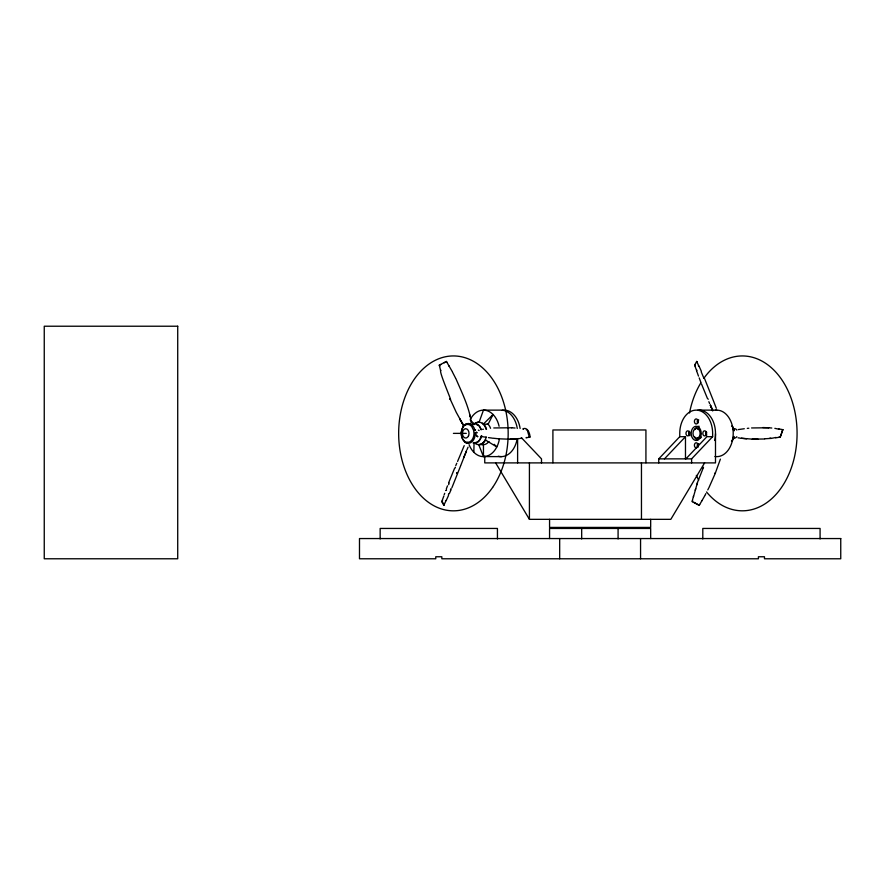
<?xml version="1.0" encoding="UTF-8"?>
<svg xmlns="http://www.w3.org/2000/svg" width="885" height="885" viewBox="0 0 885 885"><rect width="100%" height="100%" fill="white"/><g stroke="black" fill="none" stroke-linecap="round" stroke-linejoin="round"><path stroke-width="1.33" d="M474.913 430.729L475.51 429.701L474.869 430.11A9.89 6.992 89.9 0 0 466.771 423.716L464.271 425.065L466.483 424.169L465.056 424.645M527.305 429.778C531.697 448.651 531 424.888 522.803 428.915L523.245 429.358M696.738 369.952L696.694 370.76L694.603 365.107L696.716 361.456L696.661 362.186M473.851 452.224L474.05 442.489M456.97 472.789L456.948 473.486L456.948 472.778M697.413 483.155L696.949 484.726M776.09 437.433L771.189 438.418M779.375 429.325L774.851 428.34M455.299 467.247L455.344 467.822M693.475 496.817L697.468 482.524M697.712 410.197A23.253 16.439 -90 0 1 715.5 433.75L715.489 462.899L484.748 462.899L484.748 456.007M708.122 399.334L708.188 398.936M475.964 442.312A8.983 6.35 90 0 0 479.305 440.31C484.537 432.477 478.663 438.672 481.23 436.648L481.528 436.028M440.63 369.941L440.641 370.76L439.303 365.129L446.416 361.456L452.069 371.224M475.212 433.451L475.92 434.878L475.19 432.676L474.913 436.493A9.89 6.992 -89.8 0 1 470.698 442.644A9.846 6.969 89.4 0 1 466.981 443.086L467.877 443.164M444.104 504.096L443.839 505.291L446.106 500.467L445.564 500.844M733.222 429.734L734.074 430.11A9.89 6.992 -89.9 0 0 731.983 425.807M695.212 490.224L695.71 488.708M704.914 495.534L699.261 505.302L692.125 501.607L693.497 495.998M481.462 435.674L481.23 436.648A9.89 6.992 89.9 0 1 473.132 443.031M448.629 484.726L449.137 483.099M720.39 459.127L715.191 473.53L708.741 488.1M471.196 422.975C470.001 408.959 461.771 392.376 455.897 378.658M697.446 482.546L703.498 467.247L702.944 467.833M443.839 495.998L441.759 501.651L443.839 505.291L443.474 503.786M699.604 504.461L699.172 505.28L693.862 502.282M446.35 488.863L447.478 485.854M444.17 494.726L444.724 493.277M464.205 445.642L457.578 461.417M460.543 466.052L451.848 487.856M460.687 465.665L466.517 450.819L463.629 457.733M692.435 501.651L692.535 500.49M466.948 449.757L468.077 447.157M448.651 482.767L454.591 468.287M450.465 489.903L450.974 488.642M449.37 493.576L451.007 489.836M456.782 463.22L455.753 465.599M448.385 494.848L448.916 493.62M446.272 500.368L448.54 495.445M707.779 489.903L708.398 488.642M705.212 494.848L705.865 493.62M704.593 462.899L670.819 519.34L529.418 519.34L495.644 462.899M442.533 500.49L442.058 501.684M526.531 437.433L526.022 437.832L529.971 437.09L529.141 436.991M472.435 424.003L472.081 424.203M694.902 365.074L695.333 364.587M464.68 425.419L462.977 426.935A9.89 6.992 -90 0 0 464.525 441.726L465.61 442.754M658.739 462.899L658.739 458.861L679.757 436.692L679.757 432.997A23.253 16.439 -90 0 1 696.462 410.131A23.253 16.439 -90 0 1 712.635 433.75L712.624 436.692L691.605 458.861L691.605 462.899M664.458 458.861L685.477 436.692L679.757 436.692M685.886 458.861L706.905 436.692L712.624 436.692M463.165 427.046L463.132 426.415L463.098 427.09M701.694 500.844L702.159 500.467M781.986 429.767L782.816 429.667L780.216 437.124L782.838 429.778M444.237 362.817L446.438 361.489L446.748 362.297M441.007 364.476L439.314 365.195L439.69 366.268M473.254 423.672L473.287 423.672A9.846 6.947 89.6 0 1 475.776 423.627A9.89 7.003 -89.9 0 1 480.798 428.705M527.327 429.667L526.298 429.767M696.561 361.534L696.949 362.662M696.716 361.456L698.951 366.29L698.398 365.925M694.747 365.184L695.378 366.268M744.296 428.738L738.3 429.579M482.613 429.358L483.42 429.214M775.636 437.832L780.249 437.113L779.143 436.991M468.906 423.749L469.869 423.661M747.294 428.373L748.832 428.229M459.724 418.882L463.618 425.63L456.251 412.322L450.089 398.914C453.175 404.202 439.513 373.271 440.63 370.738M519.65 438.529L516.674 438.761M493.764 427.953L511.773 427.765M751.575 427.953L768.822 427.765L762.815 427.543M715.434 410.197L716.784 410.131M764.95 438.761L771.123 438.396L769.917 438.075M515.977 438.993L509.937 439.214L516.01 438.993M479.305 422.156L478.099 422.178A11.228 7.943 -90 0 0 473.807 424.534M746.608 438.805L740.878 438.208L752.261 439.137L764.596 438.993M520.634 438.44L522.05 438.396L521.154 438.075M699.316 410.131L717.049 410.131A23.253 16.439 -90 0 1 729.66 418.915L730.601 420.773A23.253 16.439 90 0 1 733.178 431.471L733.222 433.75A23.253 16.439 90 0 1 727.005 451.593L725.7 452.921A23.253 16.439 -90 0 1 718.133 456.56L716.518 456.627A23.253 16.439 -90 0 1 714.914 456.483M479.117 422.156L483.453 410.131L484.803 410.197A23.253 16.439 -90 0 1 492.37 413.837L493.675 415.165A23.253 16.439 -90 0 1 499.107 426.271M453.419 433.373L466.295 433.373M469.083 444.668A23.253 16.439 -90 0 0 473.232 451.593L474.537 452.921A23.253 16.439 -90 0 0 482.104 456.56L501.452 456.627M658.739 458.861L691.605 458.861M752.239 439.137L758.058 439.214M509.915 439.214L498.731 438.805M511.674 427.776L515.092 428.019M768.899 427.776L771.786 428.019M467.468 443.131L466.384 442.998M492.834 438.186L498.709 438.794M491.96 438.086L488.443 437.61M485.898 437.201L482.203 436.681M738.035 437.809L739.948 438.086M778.855 428.915L782.816 429.667M733.322 429.69L734.373 430.729M448.85 365.914L449.315 366.29M478.342 430.077L479.161 430.541M450.443 399.334L450.1 398.925M465.278 442.533L464.525 441.726M470.123 419.811L474.426 424.192M494.195 444.314L496.784 446.947L485.19 439.834A11.228 7.943 -90 0 0 486.23 436.891M521.387 437.655L541.498 458.861L541.498 462.899M732.16 426.448L732.968 427.588M463.198 426.736L462.822 427.521A8.983 6.35 -90 0 0 464.227 440.962L465.665 442.069L468.807 442.212A8.983 6.35 -90 0 0 473.984 433.727L473.63 430.409L471.683 426.448A8.983 6.35 -90 0 0 464.68 425.419M442.489 502.171L442.998 502.923M459.702 418.859L463.231 425.043M452.368 371.899L455.565 378.105M699.117 366.379L701.385 371.313M710.423 405.319L712.779 410.728M712.757 410.662L710.268 404.943L712.713 410.563M701.241 371.899L703.841 378.105M708.852 401.713L709.637 403.56M704.692 378.891L713.387 400.706M707.436 398.449L701.495 383.99M713.531 401.082L716.308 408.284M700.699 381.9L699.205 377.906M696.517 370.649L698.508 376.125M733.632 428.926L734.107 430.409M820.085 538.954L820.085 528.445L702.801 528.445L702.801 538.954M685.477 436.692L685.477 458.861M650.674 519.34L650.674 527.427L549.563 527.427L549.563 519.34M650.674 538.556L650.674 528.445L549.563 528.445L549.563 538.556M645.928 462.789L645.928 429.966L552.904 429.966L552.904 462.789M641.459 462.899L641.459 519.34M640.563 538.556L640.563 558.778M618.084 528.445L618.084 538.954M581.677 528.445L581.677 538.954M559.674 538.556L559.674 558.778M529.418 462.899L529.418 519.34M517.614 438.75L517.614 462.899M497.436 538.954L497.436 528.445L380.152 528.445L380.152 538.954M476.429 424.546A8.983 6.35 -90 0 1 478.663 425.785M479.57 426.769A8.983 6.35 -90 0 1 480.998 429.502M487.358 423.605A11.228 7.943 -90 0 1 488.022 424.192L488.631 424.866A11.228 7.943 -90 0 1 490.544 428.318M488.929 441.504A11.228 7.943 -90 0 1 484.04 444.569L483.265 444.602A11.228 7.943 -90 0 1 481.717 444.336M482.336 423.107A11.228 7.943 -90 0 1 483.686 424.192L484.305 424.866A11.228 7.943 -90 0 1 486.529 429.325M474.227 424.534A11.228 7.943 -90 0 1 476.252 422.908M476.993 422.565A11.228 7.943 -90 0 1 478.531 422.178M478.885 422.156A11.228 7.943 -90 0 1 483.254 424.192L483.874 424.866A11.228 7.943 -90 0 1 486.097 429.325M479.283 444.569A11.228 7.943 -90 0 0 484.703 440.708L485.611 439.834L485.135 440.708A11.228 7.943 -90 0 1 479.714 444.569L478.508 444.602A11.228 7.943 -90 0 1 474.78 443.153M517.26 428.473A23.253 16.439 -90 0 0 500.921 410.131L483.188 410.131A23.253 16.439 -90 0 0 470.577 418.915M516.995 439.768A23.253 16.439 -90 0 1 498.233 456.262M499.262 439.768A23.253 16.439 -90 0 1 497.27 445.985L496.33 447.843A23.253 16.439 -90 0 1 483.719 456.627M480.478 429.004A5.056 3.573 -90 0 1 481.219 429.8M481.783 435.907A5.056 3.573 -90 0 1 480.478 437.754M502.171 410.275A23.253 16.439 -90 0 1 520.115 428.473M733.842 437.245A8.983 6.35 90 0 1 731.508 440.962M734.119 436.493A9.89 7.003 89.8 0 1 731.972 440.962M703.907 378.216A77.438 54.748 -90 0 1 780.293 377.585A77.438 54.748 -90 0 1 782.783 485.555A77.438 54.748 -90 0 1 706.529 491.96M698.685 480.124A77.438 54.748 -90 0 1 696.329 475.378M689.515 412.974A77.438 54.748 -90 0 1 701.064 382.486M715.5 433.75A23.253 16.439 90 0 1 714.715 440.487M698.298 422.521A1.516 1.073 -90 0 1 698.022 421.846L697.977 421.448A1.516 1.073 -90 0 1 698.774 419.988M689.869 434.447A1.516 1.073 -90 0 1 689.869 432.3M698.298 446.372A1.516 1.073 -90 0 1 697.977 445.299L698.022 444.912A1.516 1.073 -90 0 1 698.774 443.839M706.728 434.447A1.516 1.073 -90 0 1 706.728 432.3M701.495 437.068A5.056 3.573 -90 0 1 697.17 437.677M697.369 428.926A5.056 3.573 -90 0 1 699.172 428.329M733.665 428.871A4.668 3.297 -90 0 1 736.851 430.077M736.851 436.681A4.668 3.297 -90 0 1 732.869 437.422M706.717 435.674A2.533 1.792 -90 0 1 706.241 431.548M697.944 447.301A2.533 1.792 -90 0 1 697.789 443.507M697.601 440.166A7.091 5.022 -90 0 1 694.636 436.725M694.791 429.634A7.091 5.022 -90 0 1 699.216 426.282M690.023 435.763A2.533 1.792 -90 0 1 688.851 433.738A2.533 1.792 -90 0 1 689.57 431.316M697.712 423.13A2.533 1.792 -90 0 1 697.712 419.767M715.357 472.767L715.213 473.486L715.379 472.789M446.505 490.058L445.918 490.522L446.505 490.058M493.045 414.523L488.089 424.269L483.254 424.192L493.045 414.523M464.205 424.203L464.205 424.203M177.719 326.222L44.25 326.222L44.25 558.778L177.719 558.778L177.719 326.222M483.453 444.591L478.697 444.591L483.453 456.616L483.453 444.591M840.75 538.556L359.487 538.556L359.487 558.778L435.763 558.778L435.763 556.753L441.836 556.753L441.836 558.778L758.412 558.778L758.412 556.753L764.474 556.753L764.474 558.778L840.75 558.778L840.75 538.556M733.953 430.409L734.03 430.442M477.734 436.681L476.783 435.918L477.734 436.681M476.849 432.842L476.65 432.278L476.849 432.842M470.046 416.171L469.802 415.087L470.046 416.171M701.208 433.606L701.075 431.758A7.091 5.022 -90 0 0 695.698 426.316A7.091 5.022 -90 0 0 691.185 433.152L691.307 435A7.091 5.022 -90 0 0 696.694 440.442A7.091 5.022 -90 0 0 701.208 433.606M706.418 433.584L706.396 432.975A2.533 1.792 -90 0 0 704.56 430.84A2.533 1.792 -90 0 0 702.845 433.174L702.856 433.783A2.533 1.792 -90 0 0 704.703 435.907A2.533 1.792 -90 0 0 706.418 433.584M492.613 487.447A77.438 54.748 -90 0 0 466.926 358.337A77.438 54.748 -90 0 0 400.706 454.348A77.438 54.748 -90 0 0 492.613 487.447M468.574 435.708A4.668 3.297 -90 0 0 465.72 428.716A4.668 3.297 -90 0 0 462.866 435.708A4.668 3.297 -90 0 0 468.574 435.708M699.592 436.04A5.056 3.573 -90 0 0 696.661 428.329A5.056 3.573 -90 0 0 693.397 435.763A5.056 3.573 -90 0 0 699.592 436.04M689.216 434.856A2.533 1.792 -90 0 0 687.944 430.851A2.533 1.792 -90 0 0 686.129 434.413A2.533 1.792 -90 0 0 689.216 434.856M697.623 422.975A2.533 1.792 -90 0 0 696.406 418.937A2.533 1.792 -90 0 0 694.548 422.444A2.533 1.792 -90 0 0 697.623 422.975M697.557 446.947A2.533 1.792 -90 0 0 696.517 442.81A2.533 1.792 -90 0 0 694.504 446.151A2.533 1.792 -90 0 0 697.557 446.947"/></g></svg>
